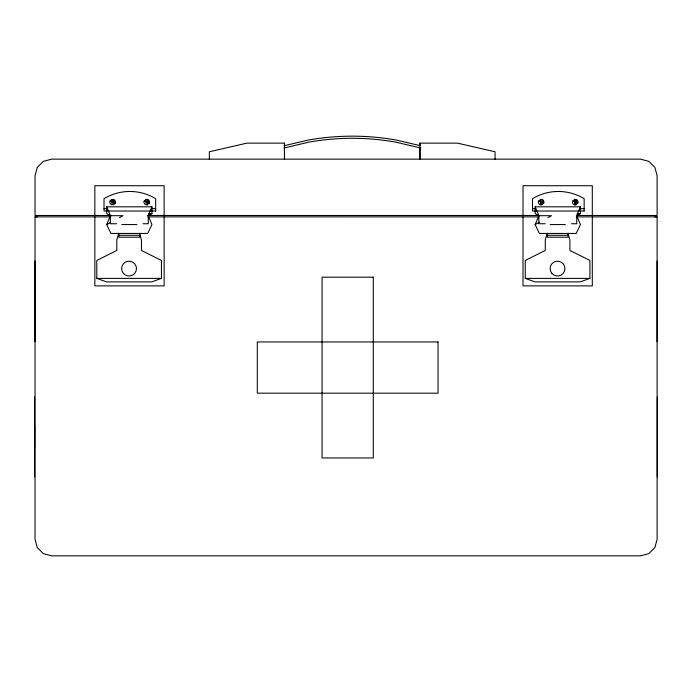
<?xml version="1.0" encoding="UTF-8"?>
<svg xmlns="http://www.w3.org/2000/svg" width="692" height="692" viewBox="0 0 692 692"><rect width="100%" height="100%" fill="white"/><g stroke="black" fill="none" stroke-linecap="round" stroke-linejoin="round"><path stroke-width="1.04" d="M34.6 476.9L34.6 396.923M110.841 216.873L35.032 216.873L35.032 539.25L37.256 547.545L43.328 553.617L51.623 555.84L640.533 555.84L648.828 553.617L654.9 547.545L657.123 539.25L657.123 216.873L576.306 216.873M94.856 216.873L94.856 285.882L164.142 285.882L164.142 216.873M209.339 159.272L209.339 151.782L246.906 143.132L284.473 143.132L284.473 159.229L284.473 147.422M495.065 159.272L495.065 151.782L457.498 143.132L419.932 143.132L419.932 159.229L419.932 147.422M523.014 216.873L523.014 285.882L592.3 285.882L592.3 216.873M575.882 199.434L575.882 204.78L575.882 199.434L577.837 203.059L575.709 204.841L573.841 204.512A2.777 2.777 0 0 1 572.613 201.156L574.741 199.365L576.618 199.694A2.777 2.777 0 0 1 577.837 203.059L575.882 202.341M592.3 215.489L592.3 185.715L523.014 185.715L523.014 215.489M118.713 233.299L116.801 239.968L116.801 250.443L96.802 260.46L96.802 278.392L106.516 281.878L151.73 281.878L161.444 278.392L161.444 260.46L141.445 250.443L141.445 239.968L139.533 233.299M547.19 233.299L545.279 239.968L545.279 250.443L525.271 260.46L525.271 278.392L534.994 281.878L580.199 281.878L589.921 278.392L589.921 260.46L569.914 250.443L569.914 239.968L568.002 233.299M106.68 224.571L110.452 215.696L106.68 206.813L151.946 206.813L151.946 213.638L148.174 215.696L151.946 224.571L147.716 233.446L110.919 233.446L106.68 224.571L110.313 222.599M148.174 215.696L151.946 206.813M535.158 224.571L538.93 215.696L535.158 206.813L580.424 206.813L580.424 213.638L576.652 215.696L580.424 224.571L576.194 233.446L539.388 233.446L535.158 224.571L539.699 222.106M576.652 215.696L580.424 206.813M110.045 201.156L111.265 199.694L114.05 199.694A2.777 2.777 0 0 1 115.27 203.059L114.05 204.512L111.265 204.512A2.777 2.777 0 0 1 110.045 201.156L112 201.865M144.144 201.156L146.272 199.365L148.14 199.694A2.777 2.777 0 0 1 149.368 203.059L147.232 204.841L145.363 204.512A2.777 2.777 0 0 1 144.144 201.156L146.09 201.865M538.523 201.156L540.651 199.365L542.519 199.694A2.777 2.777 0 0 1 543.748 203.059L541.611 204.841L539.743 204.512A2.777 2.777 0 0 1 538.523 201.156L540.469 201.865M119.396 217.669L123.029 215.696L110.452 215.696L106.68 213.638L106.68 206.813M547.874 217.669L551.507 215.696L538.93 215.696L535.158 213.638L535.158 206.813M284.092 145.735L308.39 140.052A249.873 249.873 0 0 1 396.308 140.061L420.606 145.735M283.893 148.045L308.866 142.145A247.165 247.165 0 0 1 395.833 142.154L420.814 148.045M104.016 208.664L107.251 208.664M151.375 208.664L155.674 208.664M532.494 208.664L535.72 208.664M579.844 208.664L584.152 208.664M148.719 213.638L151.946 213.638M577.189 213.638L580.424 213.638M110.841 215.48L35.032 215.489L35.032 175.733L37.256 167.438L43.328 161.366L51.623 159.143L640.533 159.143L648.828 161.366L654.9 167.438L657.123 175.733L657.123 215.489L576.306 215.48M147.794 215.489L538.999 215.48M147.794 216.873L538.999 216.873M35.032 216.873L37.256 216.873M654.9 216.873L657.123 216.873M116.671 223.741L110.348 223.741L110.348 216.795M143.019 223.741L148.287 223.741L148.287 216.795M545.149 223.741L538.826 223.741L538.826 216.795M571.488 223.741L576.756 223.741L576.756 216.795M121.775 224.571L136.86 224.571M550.244 224.571L565.338 224.571M118.894 235.297L139.741 235.297M547.372 235.297L568.21 235.297M96.802 278.392L161.444 278.392M525.271 278.392L589.921 278.392M572.613 201.156L574.568 201.865M541.793 202.341L543.748 203.059L541.793 199.434L541.793 204.78M147.413 202.341L149.368 203.059L147.413 199.434L147.413 204.78M113.315 202.341L115.27 203.059L113.315 199.434L113.315 204.78M657.123 261.048L657.123 341.805M568.21 233.394L568.21 237.209L547.372 237.209L547.372 233.394M540.469 199.434L540.469 204.78M419.932 143.132L419.932 145.277M284.473 143.132L284.473 145.277M164.142 215.48L164.142 185.715L94.856 185.715L94.856 215.48M146.09 199.434L146.09 204.78M139.741 233.394L139.741 237.209L118.894 237.209L118.894 233.394M112 199.434L112 204.78M35.032 261.048L35.032 341.805M34.6 425.58L34.6 448.243M574.568 199.434L574.568 204.78L574.568 199.434M657.4 396.923L657.4 476.9L657.4 396.923M155.674 211.025L104.016 211.025L104.016 198.665A49.988 49.988 0 0 1 155.674 198.665L155.674 211.025M584.152 211.025L532.494 211.025L532.494 198.665A49.988 49.988 0 0 1 584.152 198.665L584.152 211.025M373.282 277.189L322.065 277.189L322.065 457.948L373.282 457.948L373.282 277.189M438.053 341.96L257.303 341.96L257.303 393.177L438.053 393.177L438.053 341.96M123.366 273.357A7.422 7.422 0 0 0 136.021 271.126A7.422 7.422 0 0 0 127.76 261.291A7.422 7.422 0 0 0 123.366 273.357M551.844 273.357A7.422 7.422 0 0 0 564.49 271.126A7.422 7.422 0 0 0 556.238 261.291A7.422 7.422 0 0 0 551.844 273.357"/></g></svg>
